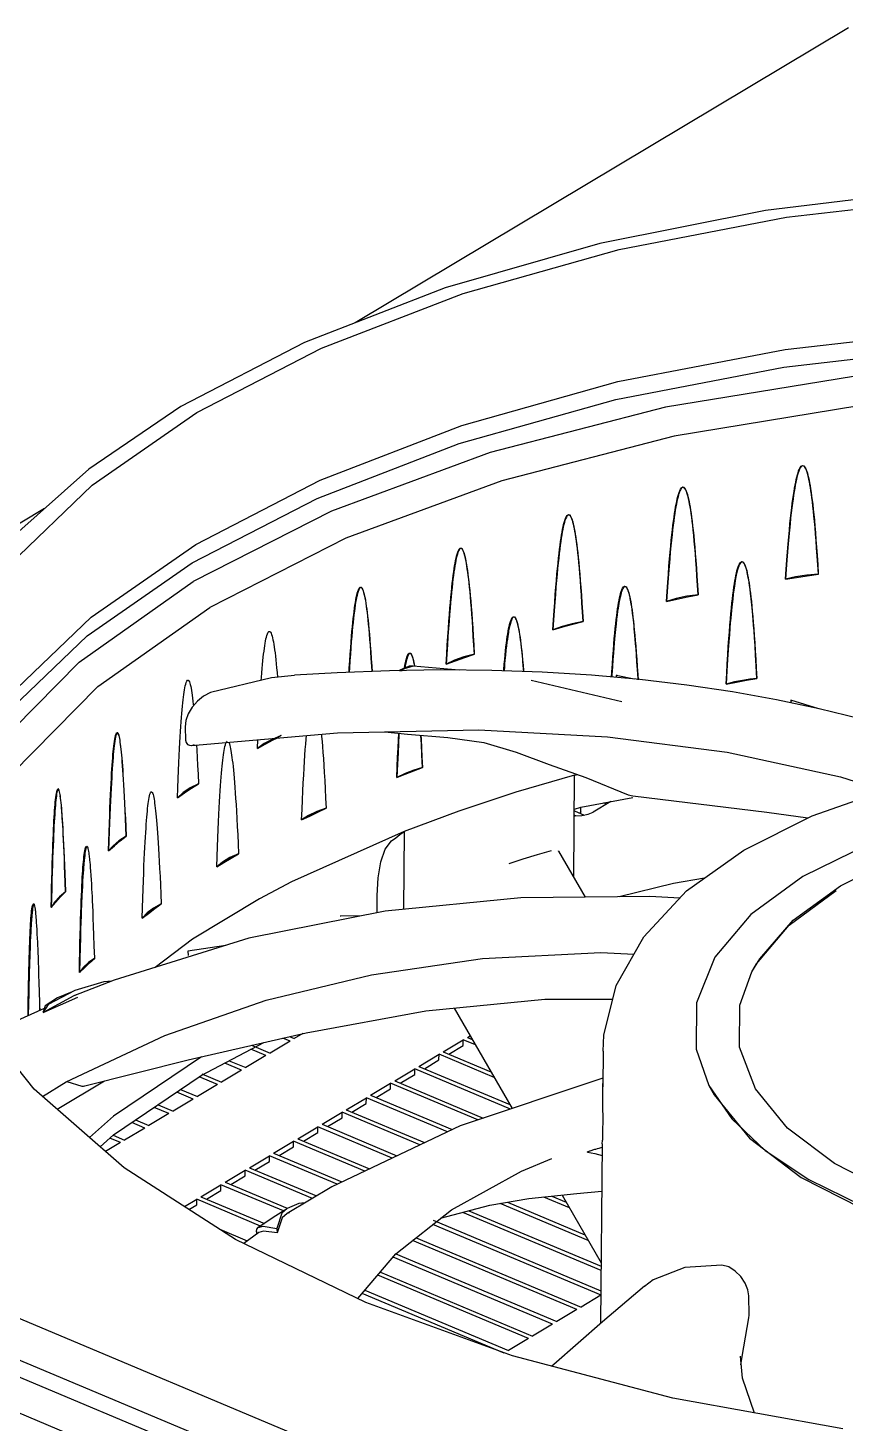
# Model space of a CAD drawing. Header units: millimetres. Extents: x 0 to 841, y 0 to 594.
# Drawn here: x 714.43 to 733.23, y 503.17 to 535.28 of the extents above; entities that cross this region are included whole.
import ezdxf

# ---------------------------------------------------------------- set-up
doc = ezdxf.new("R2010")
doc.units = ezdxf.units.MM
doc.header["$LTSCALE"] = 46.255
doc.layers.get('0').update_dxf_attribs({"linetype": 'CONTINUOUS'})
doc.layers.add('ASSEM_MEM', color=7, linetype='CONTINUOUS')

msp = doc.modelspace()

# ---------------------------------------------------------------- linework, layer by layer
at = {"color": 7, "linetype": 'CONTINUOUS'}
for p, q in [((727.153, 517.191), (727.154, 517.343)), ((727.843, 517.47), (727.44, 517.229)), ((727.746, 517.412), (727.68, 517.44)), ((727.037, 517.142), (727.002, 517.157)), ((727.003, 517.254), (727.23, 517.159)), ((727.153, 517.25), (727.126, 517.202)), ((718.418, 511.164), (719.858, 511.927)), ((719.572, 511.862), (720.001, 511.681)), ((720.463, 511.958), (720.001, 511.681)), ((720.463, 511.958), (720.297, 512.027)), ((720.447, 512.062), (720.558, 512.015)), ((720.754, 512.132), (720.558, 512.015)), ((723.985, 511.71), (724.447, 511.986)), ((724.112, 511.656), (724.446, 511.856)), ((724.446, 511.856), (724.447, 511.986)), ((724.727, 511.869), (724.447, 511.986)), ((724.543, 512.043), (724.605, 512.08)), ((724.543, 512.043), (724.652, 511.997)), ((718.422, 511.597), (716.403, 510.23)), ((719.905, 511.624), (719.443, 511.348)), ((719.905, 511.624), (719.56, 511.769)), ((723.428, 511.376), (723.89, 511.653)), ((723.555, 511.323), (723.889, 511.523)), ((723.889, 511.523), (723.89, 511.653)), ((725.159, 511.119), (723.89, 511.653)), ((723.985, 511.71), (725.085, 511.248)), ((718.435, 511.204), (718.886, 511.015)), ((719.348, 511.291), (718.886, 511.015)), ((719.348, 511.291), (718.963, 511.453)), ((719.065, 511.507), (719.443, 511.348)), ((722.871, 511.043), (723.332, 511.319)), ((723.331, 511.189), (723.332, 511.319)), ((725.533, 510.394), (723.332, 511.319)), ((723.428, 511.376), (725.518, 510.498)), ((716.399, 509.797), (718.418, 511.164)), ((718.79, 510.957), (718.329, 510.681)), ((718.79, 510.957), (718.372, 511.133)), ((722.313, 510.71), (722.775, 510.986)), ((722.774, 510.856), (722.775, 510.986)), ((724.779, 510.144), (722.775, 510.986)), ((722.871, 511.043), (724.908, 510.187)), ((722.997, 510.99), (723.331, 511.189)), ((718.233, 510.624), (717.771, 510.348)), ((718.233, 510.624), (717.855, 510.783)), ((717.943, 510.843), (718.329, 510.681)), ((721.756, 510.376), (722.218, 510.652)), ((722.216, 510.523), (722.218, 510.652)), ((724.081, 509.869), (722.218, 510.652)), ((722.313, 510.71), (724.19, 509.921)), ((722.44, 510.656), (722.774, 510.856)), ((717.676, 510.291), (717.214, 510.014)), ((717.676, 510.291), (717.338, 510.433)), ((717.426, 510.493), (717.771, 510.348)), ((721.198, 510.043), (721.66, 510.319)), ((721.659, 510.189), (721.66, 510.319)), ((723.447, 509.568), (721.66, 510.319)), ((721.756, 510.376), (723.556, 509.62)), ((721.883, 510.323), (722.216, 510.523)), ((716.403, 510.23), (715.847, 509.739)), ((717.118, 509.957), (716.656, 509.681)), ((717.118, 509.957), (716.82, 510.082)), ((716.909, 510.142), (717.214, 510.014)), ((720.641, 509.709), (721.103, 509.986)), ((721.102, 509.856), (721.103, 509.986)), ((722.813, 509.267), (721.103, 509.986)), ((721.198, 510.043), (722.922, 509.318)), ((721.325, 509.989), (721.659, 510.189)), ((716.091, 509.525), (716.399, 509.797)), ((716.561, 509.624), (716.215, 509.417)), ((716.561, 509.624), (716.318, 509.726)), ((716.393, 509.792), (716.656, 509.681)), ((720.084, 509.376), (720.545, 509.652)), ((720.544, 509.522), (720.545, 509.652)), ((722.179, 508.966), (720.545, 509.652)), ((720.641, 509.709), (722.288, 509.017)), ((720.768, 509.656), (721.102, 509.856)), ((719.526, 509.042), (719.988, 509.319)), ((719.987, 509.189), (719.988, 509.319)), ((721.545, 508.664), (719.988, 509.319)), ((720.084, 509.376), (721.654, 508.716)), ((720.21, 509.323), (720.544, 509.522)), ((718.969, 508.709), (719.431, 508.985)), ((719.429, 508.855), (719.431, 508.985)), ((720.975, 508.336), (719.431, 508.985)), ((719.526, 509.042), (721.07, 508.394)), ((719.653, 508.989), (719.987, 509.189)), ((718.411, 508.376), (718.873, 508.652)), ((718.872, 508.522), (718.873, 508.652)), ((720.308, 508.049), (718.873, 508.652)), ((718.969, 508.709), (720.397, 508.109)), ((719.096, 508.656), (719.429, 508.855)), ((718.032, 508.149), (718.316, 508.319)), ((718.315, 508.189), (718.316, 508.319)), ((719.785, 507.701), (718.316, 508.319)), ((718.411, 508.376), (719.874, 507.761)), ((718.538, 508.322), (718.872, 508.522)), ((726.89, 508.121), (726.299, 508.369)), ((726.483, 508.389), (726.816, 508.25)), ((718.136, 508.082), (718.315, 508.189)), ((727.618, 506.679), (724.438, 508.016)), ((724.579, 508.054), (727.619, 506.776)), ((727.322, 507.371), (725.297, 508.223)), ((725.463, 508.25), (727.248, 507.5)), ((727.619, 506.112), (723.749, 507.738)), ((723.754, 507.833), (727.614, 506.211)), ((718.843, 507.626), (719.478, 507.36)), ((727.061, 505.778), (723.282, 507.367)), ((723.362, 507.43), (727.157, 505.835)), ((722.895, 507.059), (726.599, 505.502)), ((726.504, 505.445), (722.834, 506.987)), ((725.946, 505.111), (722.479, 506.569)), ((722.54, 506.64), (726.042, 505.169)), ((725.389, 504.778), (722.124, 506.15)), ((722.185, 506.222), (725.485, 504.835)), ((727.613, 506.108), (727.157, 505.835)), ((727.061, 505.778), (726.599, 505.502)), ((726.504, 505.445), (726.042, 505.169)), ((725.946, 505.111), (725.485, 504.835))]:
    msp.add_line(p, q, dxfattribs=at)
for points in [[(727.002, 517.144), (727.024, 517.142), (727.179, 517.148), (727.323, 517.178), (727.44, 517.229)], [(729.997, 515.706), (729.287, 515.584), (728.031, 515.279)]]:
    msp.add_lwpolyline(points, dxfattribs=at)
at = {"layer": 'ASSEM_MEM', "color": 7, "linetype": 'CONTINUOUS'}
for p, q in [((733.308, 535.276), (721.963, 528.49)), ((732.168, 525.078), (732.153, 525.034)), ((729.416, 524.579), (729.402, 524.535)), ((714.81, 524.212), (699.443, 515.02)), ((726.862, 524.071), (726.888, 524.067)), ((726.893, 524.063), (726.866, 524.067)), ((726.954, 523.947), (726.966, 523.905)), ((715.885, 521.715), (718.292, 523.386)), ((724.379, 523.3), (724.404, 523.297)), ((724.408, 523.293), (724.385, 523.296)), ((724.465, 523.181), (724.477, 523.14)), ((730.944, 522.869), (730.956, 522.829)), ((722.075, 522.402), (722.098, 522.4)), ((722.104, 522.396), (722.082, 522.398)), ((725.599, 521.723), (725.623, 521.719)), ((725.63, 521.713), (725.607, 521.716)), ((723.237, 520.879), (723.215, 520.882)), ((723.091, 520.526), (722.978, 520.489)), ((723.06, 520.526), (722.979, 520.489)), ((723.06, 520.526), (722.988, 520.495)), ((722.988, 520.495), (723.091, 520.526)), ((723.133, 520.556), (723.06, 520.526)), ((723.193, 520.558), (723.091, 520.526)), ((723.106, 520.608), (723.116, 520.661)), ((723.121, 520.626), (723.114, 520.592)), ((723.116, 520.661), (723.127, 520.71)), ((723.205, 520.587), (723.133, 520.556)), ((723.296, 520.589), (723.193, 520.558)), ((723.296, 520.589), (723.205, 520.587)), ((724.352, 520.496), (723.296, 520.589)), ((723.314, 520.676), (723.307, 520.709)), ((722.978, 520.489), (723.02, 520.486)), ((722.979, 520.489), (723.041, 520.483)), ((723.041, 520.483), (722.989, 520.487)), ((722.989, 520.487), (722.997, 520.486)), ((728.094, 519.768), (726.009, 520.257)), ((727.965, 520.375), (727.966, 520.326)), ((727.992, 520.368), (727.965, 520.375)), ((728.383, 520.289), (727.965, 520.375)), ((731.204, 520.301), (731.044, 520.286)), ((731.981, 519.802), (731.983, 519.743)), ((732.628, 519.608), (731.981, 519.802)), ((732.016, 519.791), (731.981, 519.802)), ((717.952, 519.199), (717.96, 519.306)), ((716.475, 519.052), (716.49, 519.054)), ((716.498, 519.051), (716.483, 519.05)), ((717.945, 519.084), (717.952, 519.199)), ((718.047, 519.192), (718.057, 518.886)), ((720.259, 518.987), (720.156, 518.933)), ((718.308, 518.773), (718.316, 518.652)), ((719.71, 518.692), (719.719, 518.895)), ((719.81, 518.747), (719.71, 518.692)), ((727.01, 518.076), (725.655, 517.683)), ((726.989, 515.726), (727.01, 518.076)), ((727.011, 518.076), (727.076, 518.09)), ((715.135, 517.76), (715.123, 517.756)), ((717.96, 517.62), (717.872, 517.56)), ((718.356, 517.882), (718.265, 517.824)), ((728.241, 517.624), (728.345, 517.6)), ((727.003, 517.299), (727.153, 517.343)), ((727.153, 517.343), (728.352, 517.564)), ((716.691, 516.677), (716.675, 517.081)), ((716.286, 516.337), (716.299, 516.777)), ((723.089, 516.785), (723.073, 514.988)), ((715.798, 516.439), (715.785, 516.437)), ((716.391, 516.455), (716.288, 516.337)), ((716.288, 516.337), (716.42, 516.451)), ((726.641, 516.329), (726.638, 516.335)), ((726.641, 516.329), (727.253, 515.269)), ((732.257, 515.749), (731.062, 514.87)), ((714.978, 515.471), (714.966, 515.035)), ((715.287, 515.614), (715.296, 515.396)), ((732.041, 514.742), (733.124, 515.534)), ((715.044, 515.158), (714.966, 515.035)), ((714.966, 515.035), (715.073, 515.155)), ((719.76, 515.232), (718.216, 514.302)), ((722.463, 514.909), (722.466, 515.305)), ((722.653, 514.946), (719.512, 514.324)), ((722.106, 514.838), (721.615, 514.831)), ((721.631, 514.83), (721.615, 514.831)), ((719.512, 514.324), (716.416, 513.361)), ((718.216, 514.302), (717.358, 513.654)), ((718.982, 514.159), (718.111, 514.031)), ((718.111, 514.031), (718.118, 513.926)), ((722.333, 513.482), (724.892, 513.855)), ((715.705, 513.65), (715.616, 513.535)), ((715.616, 513.535), (715.73, 513.646)), ((719.909, 512.898), (722.333, 513.482)), ((715.51, 513.121), (714.895, 512.798)), ((716.416, 513.361), (715.489, 513.002)), ((714.78, 512.618), (715.577, 512.971)), ((715.489, 513.002), (714.784, 512.618)), ((715.115, 512.957), (714.825, 512.767)), ((715.452, 513.094), (715.115, 512.956)), ((715.543, 513.019), (715.489, 513.002)), ((714.808, 512.709), (713.509, 512.125)), ((714.701, 512.776), (714.705, 512.663)), ((714.82, 512.684), (714.78, 512.618)), ((714.797, 512.673), (714.782, 512.619)), ((714.782, 512.619), (714.787, 512.621)), ((714.784, 512.626), (714.82, 512.684)), ((714.797, 512.673), (714.784, 512.626)), ((714.784, 512.618), (714.791, 512.623)), ((714.895, 512.798), (714.825, 512.767)), ((724.236, 512.718), (725.57, 510.407)), ((727.665, 511.729), (727.657, 510.904)), ((700.108, 511.512), (741.083, 494.291)), ((714.77, 510.681), (715.314, 511.021)), ((715.102, 510.39), (716.192, 511.043)), ((715.324, 511.025), (715.67, 510.921)), ((715.67, 510.921), (715.71, 510.923)), ((715.71, 510.923), (715.733, 510.93)), ((727.657, 510.904), (727.659, 510.984)), ((727.659, 509.79), (727.663, 510.238)), ((727.645, 509.595), (727.607, 505.462)), ((727.645, 509.595), (727.654, 509.67)), ((727.309, 509.401), (727.474, 509.373)), ((727.359, 509.432), (727.367, 509.435)), ((727.367, 509.435), (727.472, 509.467)), ((727.472, 509.467), (727.497, 509.474)), ((727.474, 509.373), (727.643, 509.327)), ((727.494, 509.473), (727.534, 509.485)), ((727.534, 509.485), (727.576, 509.497)), ((727.576, 509.497), (727.644, 509.518)), ((725.785, 508.966), (726.482, 509.257)), ((721.422, 508.606), (720.393, 507.986)), ((726.72, 508.415), (727.62, 506.856)), ((720.439, 508.005), (720.393, 507.986)), ((723.927, 507.88), (725.062, 508.183)), ((719.698, 507.627), (719.73, 507.664)), ((707.291, 507.537), (733.883, 496.361)), ((719.742, 507.55), (719.397, 507.301)), ((719.689, 507.575), (719.698, 507.627)), ((719.689, 507.575), (719.693, 507.515)), ((719.704, 507.536), (719.689, 507.575)), ((719.854, 507.584), (719.742, 507.551)), ((720.163, 507.543), (719.854, 507.584)), ((720.156, 507.647), (720.163, 507.543)), ((709.238, 506.327), (732.054, 496.738)), ((728.616, 506.315), (727.651, 505.5)), ((731.025, 505.65), (731.017, 506.096)), ((730.866, 504.702), (731.017, 505.592)), ((731.017, 505.592), (731.025, 505.65)), ((710.704, 504.877), (732.719, 495.627)), ((730.874, 504.2), (730.824, 504.709)), ((730.834, 504.51), (730.865, 504.695)), ((731.149, 503.397), (730.874, 504.2)), ((733.183, 503.03), (729.266, 503.737))]:
    msp.add_line(p, q, dxfattribs=at)
for points in [[(770.198, 517.864), (769.596, 519.916), (768.432, 521.912), (766.726, 523.811), (764.513, 525.575), (761.837, 527.169), (758.752, 528.563), (755.317, 529.73), (751.599, 530.648), (747.67, 531.3), (743.607, 531.673), (739.488, 531.76), (735.392, 531.559), (731.4, 531.074), (727.589, 530.315)], [(724.442, 529.164), (728.034, 530.175), (731.883, 530.917), (735.913, 531.377), (740.04, 531.545), (744.181, 531.416), (748.251, 530.994)], [(727.589, 530.315), (724.031, 529.296), (720.797, 528.036), (717.949, 526.559)], [(718.32, 526.426), (721.182, 527.906), (724.442, 529.164)], [(718.292, 523.386), (721.154, 524.866), (724.414, 526.124), (728.005, 527.135), (731.855, 527.878), (735.884, 528.338), (740.011, 528.505), (744.152, 528.377), (748.223, 527.955), (752.14, 527.249), (755.824, 526.272)], [(718.21, 522.964), (721.083, 524.449), (724.354, 525.712), (727.958, 526.726), (731.82, 527.471), (735.864, 527.933), (740.005, 528.1), (744.16, 527.972), (748.245, 527.548), (752.175, 526.84), (755.872, 525.86), (759.259, 524.629), (762.269, 523.171), (764.838, 521.517), (766.917, 519.701), (768.461, 517.758)], [(769.472, 514.835), (768.878, 516.538), (767.395, 518.709), (765.256, 520.743), (762.511, 522.588), (759.228, 524.2), (755.488, 525.539), (751.384, 526.571), (747.017, 527.272), (742.493, 527.624), (737.924, 527.619), (733.423, 527.256), (729.101, 526.544), (725.064, 525.502), (721.412, 524.154), (718.233, 522.535)], [(769.121, 513.93), (768.383, 516.045), (766.926, 518.178), (764.824, 520.177), (762.126, 521.99), (758.901, 523.574), (755.227, 524.889), (751.194, 525.904), (746.902, 526.592), (742.457, 526.938), (737.968, 526.933), (733.546, 526.576), (729.299, 525.877), (725.332, 524.853), (721.743, 523.529), (718.62, 521.938)], [(717.949, 526.559), (715.835, 525.123), (714.085, 523.566), (712.726, 521.911), (711.779, 520.184), (711.256, 518.411)], [(711.661, 517.283), (711.867, 518.945), (712.654, 520.975), (714.012, 522.925), (715.913, 524.754), (718.32, 526.426)], [(731.858, 522.592), (731.875, 522.816), (731.89, 523.025), (731.906, 523.218), (731.92, 523.397), (731.935, 523.563), (731.95, 523.717), (731.964, 523.86), (731.978, 523.992), (731.991, 524.114), (732.005, 524.228), (732.018, 524.333), (732.031, 524.43), (732.044, 524.521), (732.057, 524.604), (732.07, 524.682), (732.083, 524.753), (732.096, 524.819), (732.109, 524.88), (732.122, 524.937), (732.135, 524.989), (732.149, 525.037)], [(732.153, 525.034), (732.139, 524.987), (732.125, 524.935), (732.112, 524.879), (732.099, 524.819), (732.086, 524.753), (732.073, 524.682), (732.06, 524.605), (732.047, 524.522), (732.034, 524.432), (732.021, 524.335), (732.008, 524.23), (731.994, 524.116), (731.98, 523.994), (731.966, 523.862), (731.952, 523.719), (731.937, 523.565), (731.922, 523.399), (731.907, 523.219), (731.892, 523.025), (731.876, 522.816), (731.859, 522.591)], [(732.149, 525.037), (732.164, 525.081), (732.181, 525.12), (732.199, 525.156), (732.222, 525.186), (732.251, 525.202)], [(732.254, 525.198), (732.225, 525.181), (732.202, 525.152), (732.184, 525.117), (732.168, 525.078)], [(732.251, 525.202), (732.28, 525.195), (732.302, 525.172)], [(732.321, 525.142), (732.303, 525.17), (732.282, 525.191), (732.254, 525.198)], [(732.302, 525.172), (732.32, 525.142), (732.336, 525.108)], [(732.364, 525.032), (732.35, 525.073), (732.336, 525.109), (732.321, 525.142)], [(732.336, 525.108), (732.351, 525.069), (732.364, 525.025)], [(732.617, 522.705), (732.604, 522.919), (732.591, 523.118), (732.578, 523.302), (732.566, 523.473), (732.553, 523.631), (732.541, 523.778), (732.529, 523.914), (732.517, 524.04), (732.505, 524.157), (732.493, 524.266), (732.482, 524.366), (732.47, 524.459), (732.458, 524.545), (732.447, 524.624), (732.435, 524.698), (732.424, 524.766), (732.412, 524.828), (732.4, 524.886), (732.388, 524.939), (732.376, 524.988), (732.364, 525.032)], [(732.364, 525.025), (732.378, 524.978), (732.39, 524.925), (732.403, 524.868), (732.415, 524.806), (732.427, 524.739), (732.439, 524.665), (732.451, 524.586), (732.463, 524.5), (732.475, 524.406), (732.488, 524.305), (732.5, 524.195), (732.512, 524.077), (732.525, 523.948), (732.538, 523.81), (732.55, 523.659), (732.563, 523.497), (732.576, 523.322), (732.59, 523.132), (732.603, 522.927), (732.616, 522.706)], [(729.398, 524.538), (729.412, 524.582), (729.428, 524.623), (729.445, 524.659), (729.467, 524.69), (729.495, 524.708)], [(729.499, 524.703), (729.471, 524.686), (729.45, 524.655), (729.432, 524.619), (729.416, 524.579)], [(729.495, 524.708), (729.523, 524.702), (729.545, 524.68)], [(729.548, 524.676), (729.527, 524.698), (729.499, 524.703)], [(729.121, 522.078), (729.137, 522.304), (729.151, 522.513), (729.166, 522.707), (729.18, 522.887), (729.194, 523.054), (729.208, 523.209), (729.221, 523.352), (729.234, 523.485), (729.247, 523.608), (729.26, 523.722), (729.272, 523.828), (729.285, 523.926), (729.297, 524.017), (729.31, 524.101), (729.322, 524.179), (729.334, 524.251), (729.346, 524.318), (729.359, 524.379), (729.371, 524.436), (729.384, 524.489), (729.398, 524.538)], [(729.402, 524.535), (729.389, 524.487), (729.376, 524.435), (729.363, 524.378), (729.35, 524.317), (729.338, 524.25), (729.326, 524.179), (729.314, 524.101), (729.301, 524.017), (729.289, 523.927), (729.276, 523.829), (729.263, 523.723), (729.25, 523.609), (729.237, 523.486), (729.224, 523.354), (729.21, 523.21), (729.197, 523.056), (729.182, 522.889), (729.168, 522.708), (729.153, 522.514), (729.138, 522.304), (729.123, 522.077)], [(729.545, 524.68), (729.562, 524.651), (729.578, 524.617)], [(729.608, 524.533), (729.595, 524.576), (729.581, 524.614), (729.565, 524.648), (729.548, 524.676)], [(729.578, 524.617), (729.592, 524.578), (729.605, 524.535)], [(729.605, 524.535), (729.618, 524.488), (729.63, 524.436), (729.642, 524.38), (729.654, 524.318), (729.666, 524.251), (729.677, 524.178), (729.689, 524.099), (729.701, 524.013), (729.713, 523.92), (729.725, 523.82), (729.737, 523.711), (729.749, 523.593), (729.761, 523.465), (729.773, 523.327), (729.786, 523.178), (729.798, 523.017), (729.811, 522.843), (729.824, 522.655), (729.837, 522.451), (729.851, 522.231)], [(729.851, 522.231), (729.838, 522.452), (729.825, 522.656), (729.812, 522.844), (729.799, 523.019), (729.787, 523.18), (729.774, 523.329), (729.762, 523.467), (729.75, 523.595), (729.738, 523.713), (729.726, 523.821), (729.715, 523.922), (729.703, 524.014), (729.691, 524.1), (729.68, 524.178), (729.668, 524.251), (729.656, 524.317), (729.644, 524.379), (729.633, 524.435), (729.62, 524.486), (729.608, 524.533)], [(726.77, 523.896), (726.783, 523.942), (726.798, 523.983), (726.815, 524.02), (726.835, 524.052), (726.862, 524.071)], [(726.866, 524.067), (726.84, 524.048), (726.819, 524.017), (726.803, 523.98), (726.788, 523.939), (726.774, 523.894)], [(726.888, 524.067), (726.909, 524.046), (726.925, 524.018), (726.94, 523.985), (726.954, 523.947)], [(726.97, 523.903), (726.957, 523.945), (726.944, 523.982), (726.929, 524.015), (726.913, 524.043), (726.893, 524.063)], [(726.511, 521.424), (726.525, 521.65), (726.539, 521.86), (726.552, 522.055), (726.565, 522.236), (726.578, 522.403), (726.591, 522.558), (726.603, 522.702), (726.616, 522.836), (726.628, 522.96), (726.64, 523.074), (726.652, 523.181), (726.663, 523.279), (726.675, 523.371), (726.686, 523.455), (726.698, 523.534), (726.709, 523.607), (726.721, 523.674), (726.733, 523.736), (726.744, 523.794), (726.757, 523.847), (726.77, 523.896)], [(726.774, 523.894), (726.762, 523.845), (726.749, 523.792), (726.737, 523.735), (726.726, 523.673), (726.714, 523.606), (726.703, 523.533), (726.691, 523.455), (726.679, 523.371), (726.668, 523.28), (726.656, 523.181), (726.644, 523.075), (726.632, 522.961), (726.619, 522.837), (726.607, 522.704), (726.594, 522.56), (726.581, 522.404), (726.568, 522.237), (726.554, 522.056), (726.541, 521.861), (726.527, 521.65), (726.512, 521.423)], [(726.966, 523.905), (726.978, 523.858), (726.99, 523.807), (727.002, 523.751), (727.013, 523.69), (727.024, 523.624), (727.035, 523.551), (727.047, 523.473), (727.058, 523.388), (727.069, 523.296), (727.081, 523.196), (727.092, 523.087), (727.104, 522.97), (727.116, 522.843), (727.128, 522.706), (727.14, 522.558), (727.152, 522.397), (727.165, 522.224), (727.177, 522.036), (727.19, 521.834), (727.203, 521.615)], [(727.203, 521.614), (727.19, 521.834), (727.178, 522.037), (727.166, 522.225), (727.153, 522.399), (727.141, 522.56), (727.129, 522.708), (727.118, 522.845), (727.106, 522.972), (727.095, 523.089), (727.083, 523.197), (727.072, 523.297), (727.061, 523.389), (727.05, 523.474), (727.038, 523.552), (727.027, 523.624), (727.016, 523.69), (727.005, 523.75), (726.993, 523.806), (726.982, 523.857), (726.97, 523.903)], [(724.055, 520.636), (724.068, 520.863), (724.08, 521.073), (724.092, 521.268), (724.104, 521.45), (724.116, 521.618), (724.128, 521.773), (724.14, 521.918), (724.151, 522.052), (724.162, 522.176), (724.173, 522.292), (724.184, 522.399), (724.195, 522.498), (724.205, 522.59), (724.216, 522.675), (724.227, 522.754), (724.237, 522.827), (724.248, 522.895), (724.259, 522.958), (724.27, 523.016), (724.281, 523.07), (724.293, 523.12)], [(724.299, 523.118), (724.287, 523.069), (724.276, 523.015), (724.265, 522.957), (724.254, 522.895), (724.243, 522.827), (724.232, 522.754), (724.221, 522.676), (724.211, 522.591), (724.2, 522.499), (724.189, 522.4), (724.178, 522.293), (724.166, 522.178), (724.155, 522.054), (724.143, 521.92), (724.132, 521.776), (724.12, 521.62), (724.108, 521.451), (724.095, 521.27), (724.083, 521.074), (724.07, 520.863), (724.056, 520.635)], [(724.293, 523.12), (724.306, 523.166), (724.32, 523.208), (724.335, 523.246), (724.354, 523.279), (724.379, 523.3)], [(724.385, 523.296), (724.36, 523.276), (724.341, 523.243), (724.325, 523.205), (724.312, 523.164), (724.299, 523.118)], [(724.404, 523.297), (724.423, 523.277), (724.439, 523.25), (724.453, 523.218), (724.465, 523.181)], [(724.479, 523.147), (724.468, 523.186), (724.455, 523.22), (724.442, 523.251), (724.427, 523.276), (724.408, 523.293)], [(724.477, 523.14), (724.488, 523.094), (724.5, 523.044), (724.51, 522.989), (724.521, 522.928), (724.532, 522.863), (724.542, 522.791), (724.553, 522.714), (724.564, 522.629), (724.575, 522.538), (724.585, 522.439), (724.596, 522.331), (724.608, 522.214), (724.619, 522.088), (724.63, 521.951), (724.642, 521.804), (724.653, 521.644), (724.665, 521.47), (724.677, 521.283), (724.69, 521.081), (724.702, 520.862)], [(724.703, 520.862), (724.691, 521.073), (724.679, 521.27), (724.668, 521.452), (724.657, 521.62), (724.646, 521.777), (724.635, 521.922), (724.624, 522.056), (724.613, 522.18), (724.603, 522.295), (724.592, 522.401), (724.582, 522.5), (724.572, 522.591), (724.562, 522.675), (724.552, 522.752), (724.541, 522.824), (724.531, 522.89), (724.521, 522.951), (724.511, 523.007), (724.501, 523.058), (724.49, 523.105), (724.479, 523.147)], [(711.871, 515.807), (712.525, 517.495), (713.888, 519.451), (715.796, 521.287), (718.21, 522.964)], [(730.496, 520.177), (730.509, 520.417), (730.521, 520.639), (730.533, 520.846), (730.546, 521.036), (730.558, 521.213), (730.57, 521.377), (730.582, 521.529), (730.594, 521.67), (730.606, 521.8), (730.618, 521.921), (730.629, 522.033), (730.641, 522.136), (730.652, 522.232), (730.664, 522.321), (730.675, 522.403), (730.686, 522.479), (730.698, 522.549), (730.709, 522.614), (730.721, 522.674), (730.733, 522.73), (730.745, 522.781), (730.758, 522.828)], [(730.773, 522.849), (730.759, 522.803), (730.745, 522.747), (730.737, 522.713), (730.73, 522.681), (730.722, 522.644), (730.714, 522.601), (730.705, 522.551), (730.696, 522.493), (730.685, 522.425), (730.673, 522.344), (730.66, 522.246), (730.646, 522.129), (730.632, 522.006), (730.625, 521.942), (730.618, 521.869), (730.61, 521.787), (730.601, 521.693), (730.592, 521.585), (730.581, 521.462), (730.57, 521.319), (730.558, 521.155), (730.544, 520.964), (730.53, 520.742), (730.514, 520.482), (730.497, 520.176)], [(730.758, 522.828), (730.772, 522.871), (730.787, 522.91), (730.804, 522.945), (730.825, 522.975), (730.853, 522.992)], [(730.858, 522.985), (730.832, 522.969), (730.811, 522.941), (730.799, 522.917), (730.786, 522.886), (730.773, 522.849)], [(730.853, 522.992), (730.879, 522.986), (730.9, 522.965)], [(730.905, 522.958), (730.884, 522.979), (730.858, 522.985)], [(730.9, 522.965), (730.916, 522.937), (730.931, 522.905), (730.944, 522.869)], [(730.954, 522.843), (730.941, 522.882), (730.929, 522.914), (730.917, 522.939), (730.905, 522.958)], [(731.203, 520.302), (731.187, 520.594), (731.173, 520.843), (731.16, 521.055), (731.148, 521.238), (731.137, 521.396), (731.127, 521.532), (731.117, 521.652), (731.109, 521.756), (731.1, 521.847), (731.093, 521.927), (731.086, 521.997), (731.08, 522.06), (731.071, 522.14), (731.058, 522.26), (731.045, 522.359), (731.034, 522.442), (731.024, 522.511), (731.014, 522.57), (731.005, 522.62), (730.997, 522.663), (730.99, 522.701), (730.983, 522.733), (730.976, 522.761), (730.968, 522.795), (730.954, 522.843)], [(730.956, 522.829), (730.968, 522.785), (730.979, 522.737), (730.99, 522.684), (731.001, 522.627), (731.012, 522.565), (731.023, 522.498), (731.033, 522.426), (731.044, 522.347), (731.055, 522.263), (731.066, 522.171), (731.076, 522.072), (731.087, 521.965), (731.098, 521.849), (731.109, 521.725), (731.121, 521.59), (731.132, 521.445), (731.143, 521.289), (731.155, 521.12), (731.167, 520.939), (731.178, 520.743), (731.19, 520.531), (731.202, 520.304)], [(711.951, 515.387), (712.258, 516.468), (713.599, 518.643), (715.607, 520.682), (718.233, 522.535)], [(731.859, 522.591), (732.111, 522.63), (732.363, 522.668), (732.617, 522.705)], [(732.617, 522.705), (732.35, 522.682), (732.095, 522.643), (731.859, 522.591)], [(721.82, 520.445), (721.825, 520.538), (721.836, 520.707), (721.846, 520.863), (721.857, 521.008), (721.867, 521.143), (721.877, 521.267), (721.887, 521.383), (721.897, 521.491), (721.907, 521.59), (721.916, 521.683), (721.926, 521.769), (721.936, 521.848), (721.945, 521.922), (721.955, 521.99), (721.965, 522.054), (721.975, 522.113), (721.986, 522.167), (721.996, 522.218)], [(722.014, 522.262), (722.003, 522.216), (721.992, 522.166), (721.982, 522.112), (721.971, 522.054), (721.961, 521.99), (721.952, 521.922), (721.942, 521.849), (721.932, 521.77), (721.922, 521.684), (721.912, 521.592), (721.902, 521.493), (721.892, 521.386), (721.882, 521.27), (721.872, 521.145), (721.861, 521.011), (721.85, 520.866), (721.84, 520.709), (721.828, 520.54), (721.823, 520.445)], [(721.996, 522.218), (722.008, 522.264), (722.021, 522.307), (722.035, 522.346), (722.052, 522.38), (722.075, 522.402)], [(722.082, 522.398), (722.059, 522.377), (722.041, 522.343), (722.027, 522.304), (722.014, 522.262)], [(722.098, 522.4), (722.116, 522.381), (722.13, 522.355), (722.143, 522.323), (722.155, 522.287), (722.166, 522.246)], [(722.171, 522.244), (722.16, 522.284), (722.149, 522.32), (722.136, 522.352), (722.122, 522.378), (722.104, 522.396)], [(722.166, 522.246), (722.176, 522.201), (722.187, 522.151), (722.197, 522.096), (722.207, 522.036), (722.217, 521.971), (722.227, 521.9), (722.236, 521.823), (722.246, 521.739), (722.257, 521.648), (722.267, 521.549), (722.277, 521.442), (722.287, 521.326), (722.298, 521.201), (722.308, 521.065), (722.319, 520.918), (722.33, 520.759), (722.342, 520.586), (722.349, 520.466)], [(722.35, 520.466), (722.343, 520.587), (722.332, 520.76), (722.322, 520.919), (722.311, 521.066), (722.301, 521.202), (722.291, 521.327), (722.28, 521.443), (722.27, 521.55), (722.26, 521.649), (722.251, 521.739), (722.241, 521.823), (722.231, 521.9), (722.221, 521.971), (722.212, 522.035), (722.202, 522.095), (722.192, 522.149), (722.182, 522.199), (722.171, 522.244)], [(727.86, 520.336), (727.867, 520.457), (727.878, 520.635), (727.89, 520.799), (727.901, 520.952), (727.912, 521.093), (727.923, 521.224), (727.934, 521.345), (727.945, 521.457), (727.956, 521.561), (727.967, 521.658), (727.978, 521.747), (727.989, 521.829), (727.999, 521.906), (728.01, 521.977), (728.021, 522.042), (728.032, 522.103), (728.044, 522.159), (728.055, 522.21), (728.068, 522.258)], [(728.083, 522.279), (728.07, 522.232), (728.056, 522.175), (728.049, 522.142), (728.042, 522.109), (728.035, 522.072), (728.027, 522.029), (728.019, 521.978), (728.009, 521.92), (727.999, 521.85), (727.988, 521.768), (727.976, 521.67), (727.962, 521.551), (727.949, 521.43), (727.943, 521.365), (727.936, 521.292), (727.928, 521.21), (727.92, 521.115), (727.911, 521.007), (727.901, 520.883), (727.891, 520.74), (727.879, 520.575), (727.866, 520.384), (727.863, 520.336)], [(728.068, 522.258), (728.081, 522.302), (728.095, 522.342), (728.111, 522.378), (728.131, 522.409), (728.157, 522.427)], [(728.165, 522.42), (728.14, 522.403), (728.12, 522.373), (728.108, 522.349), (728.096, 522.317), (728.083, 522.279)], [(728.157, 522.427), (728.183, 522.422), (728.202, 522.402)], [(728.209, 522.396), (728.189, 522.415), (728.165, 522.42)], [(728.202, 522.402), (728.218, 522.376), (728.232, 522.345), (728.244, 522.31), (728.256, 522.271)], [(728.256, 522.284), (728.244, 522.323), (728.232, 522.353), (728.22, 522.377), (728.209, 522.396)], [(728.47, 520.271), (728.468, 520.293), (728.455, 520.506), (728.444, 520.688), (728.433, 520.846), (728.423, 520.983), (728.414, 521.102), (728.405, 521.205), (728.397, 521.296), (728.39, 521.376), (728.383, 521.447), (728.377, 521.509), (728.369, 521.592), (728.355, 521.71), (728.343, 521.808), (728.332, 521.89), (728.323, 521.958), (728.313, 522.016), (728.305, 522.065), (728.297, 522.108), (728.29, 522.144), (728.284, 522.176), (728.277, 522.204), (728.269, 522.237), (728.256, 522.284)], [(728.256, 522.271), (728.267, 522.227), (728.278, 522.18), (728.289, 522.129), (728.299, 522.072), (728.31, 522.012), (728.32, 521.945), (728.331, 521.874), (728.341, 521.796), (728.351, 521.712), (728.362, 521.621), (728.372, 521.523), (728.383, 521.416), (728.394, 521.301), (728.404, 521.177), (728.415, 521.044), (728.427, 520.899), (728.438, 520.743), (728.449, 520.575), (728.461, 520.393), (728.468, 520.271)], [(729.122, 522.077), (729.364, 522.13), (729.607, 522.181), (729.851, 522.231)], [(729.851, 522.231), (729.591, 522.194), (729.346, 522.142), (729.122, 522.077)], [(712.285, 514.344), (712.749, 515.977), (714.066, 518.114), (716.039, 520.117), (718.62, 521.937)], [(711.848, 515.928), (712.626, 517.936), (713.984, 519.886), (715.885, 521.715)], [(725.378, 520.48), (725.38, 520.507), (725.39, 520.629), (725.4, 520.742), (725.41, 520.846), (725.42, 520.943), (725.43, 521.033), (725.44, 521.116), (725.45, 521.193), (725.461, 521.265), (725.471, 521.331), (725.481, 521.392), (725.492, 521.448), (725.503, 521.501), (725.514, 521.549)], [(725.531, 521.571), (725.518, 521.524), (725.505, 521.466), (725.498, 521.432), (725.492, 521.399), (725.485, 521.361), (725.478, 521.317), (725.47, 521.267), (725.462, 521.208), (725.452, 521.138), (725.442, 521.055), (725.43, 520.957), (725.417, 520.838), (725.405, 520.714), (725.399, 520.65), (725.393, 520.577), (725.385, 520.479)], [(725.514, 521.549), (725.526, 521.594), (725.54, 521.634), (725.555, 521.671), (725.574, 521.703), (725.599, 521.723)], [(725.607, 521.716), (725.584, 521.698), (725.565, 521.667), (725.554, 521.642), (725.542, 521.61), (725.531, 521.571)], [(725.623, 521.719), (725.641, 521.701), (725.656, 521.675), (725.669, 521.645), (725.681, 521.61), (725.692, 521.572)], [(725.694, 521.585), (725.682, 521.623), (725.671, 521.653), (725.66, 521.676), (725.649, 521.694), (725.63, 521.713)], [(725.692, 521.572), (725.703, 521.529), (725.713, 521.483), (725.723, 521.432), (725.733, 521.376), (725.743, 521.316), (725.753, 521.25), (725.763, 521.179), (725.773, 521.102), (725.783, 521.019), (725.793, 520.928), (725.803, 520.83), (725.813, 520.725), (725.823, 520.611), (725.834, 520.487), (725.836, 520.463)], [(725.839, 520.463), (725.835, 520.516), (725.828, 520.606), (725.821, 520.686), (725.815, 520.756), (725.809, 520.817), (725.801, 520.898), (725.788, 521.016), (725.777, 521.114), (725.766, 521.195), (725.757, 521.263), (725.748, 521.321), (725.74, 521.37), (725.733, 521.411), (725.726, 521.448), (725.72, 521.479), (725.714, 521.506), (725.706, 521.539), (725.694, 521.585)], [(726.512, 521.423), (726.741, 521.488), (726.971, 521.552), (727.203, 521.614)], [(727.203, 521.614), (726.952, 521.563), (726.72, 521.499), (726.512, 521.423)], [(719.798, 520.264), (719.803, 520.328), (719.812, 520.435), (719.821, 520.534), (719.829, 520.627), (719.838, 520.712), (719.846, 520.792), (719.855, 520.866), (719.863, 520.935), (719.872, 520.999), (719.88, 521.058), (719.889, 521.113), (719.898, 521.164), (719.908, 521.212), (719.918, 521.256), (719.928, 521.296), (719.941, 521.333), (719.956, 521.366), (719.975, 521.387)], [(719.975, 521.387), (719.996, 521.387), (720.013, 521.369), (720.026, 521.344), (720.038, 521.313), (720.049, 521.277), (720.059, 521.237), (720.069, 521.192), (720.078, 521.143), (720.088, 521.088), (720.097, 521.029), (720.106, 520.964), (720.116, 520.894), (720.125, 520.817), (720.134, 520.734), (720.144, 520.643), (720.153, 520.545), (720.163, 520.439), (720.172, 520.335)], [(723.127, 520.71), (723.138, 520.755), (723.15, 520.796), (723.165, 520.834), (723.182, 520.867), (723.205, 520.888)], [(723.215, 520.882), (723.193, 520.862), (723.176, 520.831), (723.165, 520.805), (723.155, 520.772), (723.144, 520.733)], [(723.233, 520.88), (723.246, 520.866), (723.26, 520.839), (723.272, 520.807), (723.284, 520.771), (723.295, 520.731)], [(723.307, 520.709), (723.296, 520.755), (723.285, 520.792), (723.274, 520.821), (723.264, 520.844), (723.254, 520.862), (723.237, 520.879)], [(724.056, 520.635), (724.27, 520.712), (724.485, 520.787), (724.703, 520.861)], [(724.703, 520.861), (724.464, 520.798), (724.247, 520.722), (724.056, 520.635)], [(723.095, 520.54), (723.096, 520.551), (723.106, 520.608)], [(723.114, 520.592), (723.108, 520.559), (723.106, 520.545)], [(723.144, 520.733), (723.133, 520.685), (723.121, 520.626)], [(723.295, 520.731), (723.305, 520.686), (723.315, 520.637), (723.324, 520.586)], [(723.331, 520.586), (723.326, 520.618), (723.32, 520.649), (723.314, 520.676)], [(717.96, 519.306), (717.967, 519.406), (717.975, 519.499), (717.982, 519.585), (717.99, 519.665), (717.997, 519.739), (718.004, 519.808), (718.012, 519.873), (718.019, 519.933), (718.027, 519.988), (718.035, 520.04), (718.043, 520.088), (718.052, 520.132), (718.061, 520.173), (718.072, 520.211), (718.085, 520.244), (718.102, 520.267)], [(718.102, 520.267), (718.121, 520.268), (718.135, 520.251), (718.147, 520.226), (718.158, 520.196), (718.167, 520.161), (718.176, 520.121), (718.185, 520.077), (718.194, 520.028), (718.202, 519.974), (718.21, 519.916), (718.219, 519.851), (718.227, 519.781), (718.235, 519.705), (718.238, 519.675)], [(720.566, 520.374), (720.036, 520.321), (718.631, 519.981)], [(723.935, 520.5), (722.747, 520.482), (721.547, 520.435), (720.567, 520.376)], [(736.135, 518.6), (735.338, 518.87), (734.483, 519.132), (733.581, 519.378), (732.639, 519.606), (731.658, 519.811), (730.641, 519.993), (729.591, 520.149), (728.509, 520.277), (727.398, 520.378), (726.263, 520.448), (725.108, 520.489), (723.935, 520.5)], [(730.496, 520.176), (730.731, 520.22), (730.967, 520.261), (731.204, 520.301)], [(731.044, 520.286), (730.873, 520.26), (730.689, 520.225), (730.496, 520.176)], [(718.631, 519.981), (718.469, 519.897), (718.329, 519.781), (718.211, 519.643), (718.12, 519.49), (718.064, 519.333), (718.047, 519.192)], [(716.438, 518.905), (716.43, 518.857), (716.423, 518.806), (716.416, 518.75), (716.409, 518.691), (716.403, 518.626), (716.396, 518.557), (716.39, 518.482), (716.383, 518.402), (716.377, 518.315), (716.371, 518.222), (716.364, 518.121), (716.358, 518.013), (716.351, 517.896), (716.344, 517.77), (716.338, 517.634), (716.331, 517.488), (716.324, 517.331), (716.317, 517.161), (716.31, 516.977), (716.303, 516.78), (716.296, 516.567), (716.288, 516.338)], [(716.299, 516.777), (716.306, 516.973), (716.313, 517.155), (716.319, 517.324), (716.326, 517.481), (716.332, 517.626), (716.338, 517.762), (716.345, 517.888), (716.351, 518.005), (716.357, 518.113), (716.363, 518.214), (716.37, 518.308), (716.376, 518.395), (716.382, 518.476), (716.388, 518.551), (716.395, 518.621), (716.401, 518.686), (716.408, 518.747), (716.415, 518.803), (716.422, 518.855), (716.429, 518.903)], [(716.429, 518.903), (716.438, 518.948), (716.447, 518.989), (716.459, 519.026), (716.475, 519.052)], [(716.483, 519.05), (716.468, 519.025), (716.456, 518.989), (716.447, 518.949), (716.438, 518.905)], [(716.49, 519.054), (716.501, 519.039), (716.511, 519.017), (716.52, 518.99), (716.527, 518.958), (716.535, 518.922), (716.542, 518.881)], [(716.55, 518.878), (716.543, 518.918), (716.535, 518.955), (716.528, 518.987), (716.519, 519.014), (716.51, 519.036), (716.498, 519.051)], [(717.872, 517.56), (717.881, 517.783), (717.889, 517.99), (717.897, 518.182), (717.905, 518.361), (717.913, 518.528), (717.921, 518.682), (717.929, 518.826), (717.937, 518.959), (717.945, 519.084)], [(718.194, 518.763), (721.557, 519.055), (724.806, 519.118), (727.766, 518.962), (730.519, 518.604), (733.128, 518.039), (734.116, 517.722)], [(720.259, 518.987), (720.049, 518.902), (719.864, 518.803), (719.71, 518.692)], [(719.71, 518.692), (719.891, 518.791), (720.074, 518.89), (720.157, 518.933)], [(720.156, 518.933), (720.042, 518.873), (719.923, 518.809), (719.81, 518.747)], [(720.729, 517.047), (720.738, 517.285), (720.748, 517.507), (720.757, 517.712), (720.767, 517.903), (720.776, 518.079), (720.785, 518.243), (720.795, 518.396), (720.804, 518.537), (720.813, 518.668), (720.822, 518.79), (720.831, 518.903), (720.838, 518.992)], [(721.184, 519.022), (721.189, 518.968), (721.199, 518.856), (721.208, 518.734), (721.218, 518.602), (721.228, 518.459), (721.239, 518.304), (721.249, 518.137), (721.259, 517.955), (721.27, 517.76), (721.281, 517.548), (721.291, 517.319)], [(722.64, 519.076), (723.164, 519.019), (724.092, 518.942), (724.921, 518.831), (725.666, 518.607), (726.422, 518.325), (727.269, 518.021), (728.241, 517.624)], [(722.918, 518.025), (722.928, 518.267), (722.937, 518.49), (722.947, 518.698), (722.956, 518.891), (722.964, 519.041)], [(722.97, 519.04), (722.968, 519.009), (722.957, 518.817), (722.946, 518.593), (722.933, 518.332), (722.919, 518.024)], [(723.47, 518.994), (723.475, 518.904), (723.486, 518.704), (723.497, 518.489), (723.509, 518.255)], [(723.511, 518.253), (723.497, 518.544), (723.484, 518.79), (723.473, 518.993)], [(716.542, 518.881), (716.549, 518.837), (716.556, 518.788), (716.563, 518.734), (716.569, 518.675), (716.576, 518.611), (716.583, 518.542), (716.59, 518.466), (716.597, 518.384), (716.604, 518.295), (716.611, 518.199), (716.618, 518.094), (716.625, 517.981), (716.633, 517.859), (716.64, 517.727), (716.648, 517.584), (716.656, 517.43), (716.664, 517.263), (716.673, 517.082), (716.681, 516.887), (716.69, 516.677)], [(716.675, 517.081), (716.667, 517.261), (716.659, 517.428), (716.652, 517.582), (716.644, 517.725), (716.637, 517.857), (716.63, 517.979), (716.623, 518.092), (716.616, 518.196), (716.609, 518.293), (716.603, 518.381), (716.596, 518.463), (716.589, 518.539), (716.583, 518.608), (716.576, 518.672), (716.57, 518.731), (716.563, 518.784), (716.556, 518.833), (716.55, 518.878)], [(718.057, 518.886), (718.069, 518.827), (718.1, 518.786), (718.145, 518.765), (718.194, 518.763)], [(718.194, 518.763), (718.201, 518.764), (718.265, 518.783)], [(718.316, 518.652), (718.325, 518.482), (718.335, 518.297), (718.346, 518.098), (718.356, 517.882)], [(718.776, 515.967), (718.784, 516.207), (718.792, 516.43), (718.8, 516.637), (718.808, 516.828), (718.816, 517.006), (718.825, 517.17), (718.833, 517.323), (718.841, 517.464), (718.848, 517.596), (718.856, 517.718), (718.864, 517.831), (718.872, 517.936), (718.879, 518.033), (718.887, 518.124), (718.894, 518.207), (718.902, 518.285), (718.909, 518.357), (718.917, 518.424), (718.924, 518.487), (718.932, 518.544), (718.94, 518.598), (718.947, 518.647), (718.956, 518.693), (718.964, 518.736), (718.974, 518.775), (718.985, 518.811)], [(718.985, 518.811), (718.998, 518.843), (719.016, 518.864)], [(719.051, 518.838), (719.058, 518.824), (719.068, 518.796), (719.077, 518.764), (719.085, 518.727), (719.094, 518.687), (719.102, 518.643), (719.11, 518.594), (719.118, 518.541), (719.126, 518.483), (719.134, 518.42), (719.142, 518.351), (719.15, 518.276), (719.158, 518.195), (719.166, 518.107), (719.175, 518.012), (719.184, 517.908), (719.192, 517.796), (719.201, 517.675), (719.21, 517.543), (719.22, 517.401), (719.229, 517.247), (719.238, 517.08), (719.248, 516.9), (719.258, 516.705), (719.267, 516.494), (719.278, 516.267)], [(730.901, 516.355), (732.476, 517.145), (734.266, 517.774), (736.217, 518.232), (738.277, 518.512), (740.395, 518.611), (742.519, 518.529), (744.595, 518.268), (746.572, 517.831), (748.4, 517.225), (750.029, 516.459), (751.409, 515.546), (752.482, 514.514), (753.211, 513.41), (753.594, 512.275), (753.663, 511.493)], [(722.919, 518.024), (723.114, 518.102), (723.312, 518.178), (723.511, 518.253)], [(723.511, 518.253), (723.308, 518.193), (723.108, 518.117), (722.919, 518.024)], [(715.079, 517.615), (715.086, 517.659), (715.094, 517.7), (715.103, 517.736), (715.116, 517.76)], [(715.123, 517.756), (715.11, 517.728), (715.1, 517.69), (715.092, 517.648), (715.086, 517.602)], [(715.178, 517.591), (715.172, 517.631), (715.166, 517.667), (715.16, 517.698), (715.153, 517.725), (715.145, 517.747), (715.135, 517.76)], [(717.061, 514.788), (717.068, 515.027), (717.074, 515.249), (717.081, 515.456), (717.088, 515.647), (717.095, 515.824), (717.101, 515.989), (717.108, 516.142), (717.115, 516.284), (717.121, 516.416), (717.128, 516.538), (717.135, 516.652), (717.141, 516.758), (717.148, 516.855), (717.154, 516.946), (717.161, 517.031), (717.167, 517.109), (717.173, 517.182), (717.18, 517.249), (717.186, 517.312), (717.193, 517.37), (717.199, 517.424), (717.206, 517.475), (717.213, 517.521), (717.221, 517.564), (717.229, 517.604), (717.238, 517.641), (717.25, 517.674), (717.265, 517.696)], [(717.265, 517.696), (717.28, 517.696), (717.292, 517.681), (717.302, 517.659), (717.31, 517.631), (717.318, 517.6), (717.326, 517.564), (717.333, 517.524), (717.34, 517.48), (717.347, 517.432), (717.354, 517.38), (717.361, 517.322), (717.368, 517.259), (717.375, 517.191), (717.383, 517.117), (717.39, 517.036), (717.397, 516.949), (717.405, 516.854), (717.413, 516.751), (717.42, 516.639), (717.428, 516.518), (717.436, 516.387), (717.445, 516.246), (717.453, 516.092), (717.462, 515.926), (717.47, 515.746), (717.479, 515.551), (717.488, 515.341), (717.497, 515.114)], [(717.872, 517.559), (718.031, 517.668), (718.192, 517.775), (718.355, 517.882)], [(718.355, 517.882), (718.165, 517.787), (718.002, 517.678), (717.872, 517.559)], [(718.265, 517.824), (718.164, 517.757), (718.059, 517.687), (717.96, 517.62)], [(725.655, 517.683), (724.346, 517.252), (723.089, 516.785)], [(747.62, 516.375), (745.854, 516.982), (743.879, 517.41), (741.781, 517.637), (739.64, 517.656), (737.539, 517.465), (735.559, 517.073), (733.775, 516.493), (732.257, 515.749)], [(714.965, 515.037), (714.97, 515.271), (714.975, 515.487), (714.981, 515.687), (714.986, 515.872), (714.991, 516.042), (714.996, 516.2), (715.001, 516.347), (715.006, 516.482), (715.011, 516.608), (715.016, 516.724), (715.021, 516.832), (715.026, 516.933), (715.031, 517.026), (715.036, 517.112), (715.041, 517.192), (715.046, 517.267), (715.051, 517.336), (715.056, 517.4), (715.061, 517.46), (715.067, 517.515), (715.073, 517.567), (715.079, 517.615)], [(715.086, 517.602), (715.079, 517.552), (715.073, 517.499), (715.068, 517.442), (715.062, 517.381), (715.057, 517.315), (715.052, 517.245), (715.047, 517.169), (715.041, 517.087), (715.036, 517), (715.031, 516.905), (715.026, 516.804), (715.021, 516.695), (715.016, 516.578), (715.01, 516.452), (715.005, 516.317), (715, 516.171), (714.994, 516.015), (714.989, 515.846), (714.983, 515.666), (714.978, 515.471)], [(715.169, 517.6), (715.175, 517.552), (715.182, 517.499), (715.188, 517.441), (715.194, 517.377), (715.2, 517.308), (715.206, 517.232), (715.212, 517.149), (715.218, 517.059), (715.225, 516.961), (715.231, 516.855), (715.238, 516.74), (715.244, 516.615), (715.251, 516.48), (715.258, 516.333), (715.265, 516.174), (715.272, 516.002), (715.28, 515.815), (715.287, 515.614)], [(715.295, 515.394), (715.289, 515.608), (715.283, 515.805), (715.276, 515.986), (715.269, 516.153), (715.263, 516.307), (715.257, 516.449), (715.251, 516.58), (715.245, 516.701), (715.239, 516.813), (715.233, 516.916), (715.228, 517.012), (715.222, 517.099), (715.216, 517.181), (715.211, 517.255), (715.206, 517.324), (715.2, 517.387), (715.195, 517.445), (715.189, 517.498), (715.184, 517.547), (715.178, 517.591)], [(720.729, 517.047), (720.915, 517.138), (721.102, 517.229), (721.292, 517.319)], [(721.291, 517.319), (721.208, 517.28), (721.112, 517.234), (721.01, 517.185), (720.908, 517.135), (720.812, 517.088), (720.729, 517.047)], [(721.292, 517.319), (721.077, 517.243), (720.887, 517.151), (720.729, 517.047)], [(728.345, 517.599), (731.431, 517.229), (732.377, 517.096)], [(729.266, 503.737), (725.582, 504.713), (722.206, 505.94), (719.207, 507.393), (716.646, 509.041), (714.575, 510.851), (713.036, 512.787), (712.06, 514.809), (711.668, 516.876), (711.661, 517.283)], [(733.124, 515.534), (734.46, 516.193), (736.003, 516.705), (737.695, 517.057), (739.482, 517.242), (741.306, 517.256), (743.109, 517.098), (744.833, 516.774), (746.422, 516.29), (747.823, 515.658), (748.986, 514.893), (749.857, 514.025), (750.272, 513.38)], [(716.691, 516.677), (716.525, 516.569), (716.391, 516.455)], [(716.42, 516.451), (716.554, 516.564), (716.691, 516.677)], [(723.089, 516.785), (720.495, 515.621), (719.76, 515.232)], [(722.795, 516.563), (722.893, 516.638), (722.991, 516.712), (723.089, 516.785)], [(715.732, 516.297), (715.739, 516.34), (715.747, 516.38), (715.757, 516.416), (715.771, 516.441)], [(715.785, 516.437), (715.772, 516.414), (715.762, 516.38), (715.756, 516.352), (715.75, 516.318), (715.743, 516.277)], [(715.84, 516.281), (715.833, 516.325), (715.826, 516.36), (715.82, 516.387), (715.814, 516.408), (715.808, 516.424), (715.798, 516.439)], [(722.466, 515.305), (722.488, 515.714), (722.547, 516.081), (722.65, 516.374), (722.795, 516.563)], [(726.473, 516.34), (726.145, 516.243), (725.82, 516.143), (725.498, 516.041)], [(726.638, 516.335), (726.638, 516.335), (726.638, 516.329)], [(727.665, 511.728), (727.684, 512.093), (727.968, 513.236), (728.601, 514.358), (729.587, 515.412), (730.901, 516.355)], [(715.616, 513.536), (715.62, 513.779), (715.624, 514.005), (715.629, 514.214), (715.634, 514.408), (715.638, 514.587), (715.643, 514.754), (715.648, 514.908), (715.653, 515.052), (715.658, 515.185), (715.663, 515.308), (715.668, 515.423), (715.672, 515.529), (715.677, 515.627), (715.682, 515.719), (715.687, 515.804), (715.692, 515.883), (715.698, 515.956), (715.703, 516.024), (715.708, 516.087), (715.714, 516.145), (715.719, 516.2), (715.725, 516.25), (715.732, 516.297)], [(715.743, 516.277), (715.737, 516.227), (715.73, 516.166), (715.726, 516.132), (715.723, 516.097), (715.719, 516.058), (715.715, 516.013), (715.711, 515.961), (715.707, 515.9), (715.702, 515.828), (715.696, 515.743), (715.69, 515.642), (715.684, 515.52), (715.677, 515.398), (715.674, 515.332), (715.671, 515.258), (715.667, 515.174), (715.663, 515.078), (715.659, 514.968), (715.654, 514.842), (715.649, 514.698), (715.644, 514.531), (715.638, 514.337), (715.631, 514.112), (715.625, 513.847), (715.617, 513.535)], [(715.967, 513.865), (715.958, 514.153), (715.95, 514.397), (715.943, 514.606), (715.936, 514.784), (715.93, 514.939), (715.924, 515.072), (715.919, 515.188), (715.914, 515.289), (715.91, 515.377), (715.905, 515.455), (715.902, 515.523), (715.898, 515.583), (715.894, 515.663), (715.886, 515.777), (715.88, 515.872), (715.874, 515.951), (715.868, 516.017), (715.864, 516.072), (715.859, 516.119), (715.855, 516.159), (715.851, 516.194), (715.847, 516.224), (715.844, 516.25), (715.84, 516.281)], [(718.775, 515.966), (718.941, 516.067), (719.108, 516.167), (719.277, 516.267)], [(719.277, 516.267), (719.08, 516.18), (718.911, 516.079), (718.775, 515.966)], [(718.934, 516.064), (718.849, 516.012), (718.776, 515.967)], [(719.116, 516.172), (719.025, 516.118), (718.934, 516.064)], [(719.278, 516.267), (719.203, 516.223), (719.116, 516.172)], [(715.295, 515.394), (715.154, 515.279), (715.044, 515.158)], [(715.073, 515.155), (715.182, 515.275), (715.295, 515.394)], [(731.089, 513.554), (731.195, 513.737), (731.945, 514.629), (733.029, 515.427)], [(714.516, 514.952), (714.522, 514.999), (714.528, 515.043), (714.537, 515.082), (714.548, 515.112)], [(714.563, 515.109), (714.551, 515.079), (714.544, 515.043), (714.538, 515.009), (714.533, 514.967)], [(714.548, 515.112), (714.557, 515.116), (714.563, 515.109)], [(714.61, 514.938), (714.607, 514.961), (714.603, 514.992), (714.597, 515.032), (714.591, 515.062), (714.586, 515.084), (714.581, 515.1), (714.573, 515.112), (714.563, 515.109)], [(717.061, 514.788), (717.204, 514.897), (717.349, 515.006), (717.497, 515.113)], [(717.497, 515.113), (717.319, 515.017), (717.172, 514.907), (717.061, 514.788)], [(717.497, 515.114), (717.432, 515.066), (717.357, 515.011)], [(729.433, 515.247), (728.743, 515.287), (725.77, 515.252), (722.653, 514.946)], [(714.434, 512.542), (714.436, 512.682), (714.44, 512.895), (714.443, 513.092), (714.447, 513.274), (714.45, 513.443), (714.454, 513.599), (714.458, 513.744), (714.461, 513.878), (714.465, 514.002), (714.469, 514.117), (714.473, 514.224), (714.477, 514.323), (714.481, 514.416), (714.485, 514.501), (714.489, 514.581), (714.493, 514.654), (714.497, 514.723), (714.501, 514.787), (714.506, 514.846), (714.511, 514.901), (714.516, 514.952)], [(714.533, 514.967), (714.527, 514.914), (714.521, 514.849), (714.518, 514.811), (714.515, 514.773), (714.512, 514.73), (714.508, 514.679), (714.505, 514.62), (714.501, 514.549), (714.496, 514.466), (714.491, 514.365), (714.486, 514.244), (714.48, 514.107), (714.475, 513.971)], [(714.651, 514.337), (714.647, 514.414), (714.641, 514.524), (714.636, 514.614), (714.631, 514.688), (714.626, 514.749), (714.622, 514.8), (714.619, 514.843), (714.615, 514.88), (714.612, 514.911), (714.61, 514.938)], [(717.357, 515.011), (717.277, 514.953), (717.198, 514.893), (717.124, 514.837), (717.061, 514.788)], [(731.062, 514.87), (730.237, 513.888), (729.813, 512.841), (729.807, 511.771), (730.097, 510.938)], [(731.089, 513.554), (731.267, 513.853), (732.041, 514.742)], [(714.708, 512.665), (714.704, 512.841), (714.697, 513.089), (714.691, 513.3), (714.685, 513.481), (714.68, 513.636), (714.675, 513.771), (714.671, 513.887), (714.667, 513.989), (714.663, 514.078), (714.66, 514.155), (714.657, 514.224), (714.651, 514.337)], [(714.475, 513.971), (714.473, 513.888), (714.469, 513.793), (714.466, 513.685), (714.462, 513.56), (714.458, 513.414), (714.454, 513.245), (714.449, 513.047), (714.444, 512.813), (714.439, 512.543)], [(715.967, 513.866), (715.826, 513.765), (715.705, 513.65)], [(715.73, 513.646), (715.847, 513.757), (715.967, 513.866)], [(724.892, 513.855), (727.612, 513.996), (728.377, 513.96)], [(746.932, 508.331), (745.313, 507.805), (743.515, 507.449), (741.608, 507.275), (739.664, 507.292), (737.76, 507.498), (735.967, 507.885), (734.355, 508.439), (732.985, 509.138), (731.911, 509.955), (731.174, 510.86), (730.802, 511.816), (730.809, 512.788), (731.089, 513.554)], [(716.362, 513.34), (716.175, 513.325), (715.51, 513.121)], [(715.314, 511.021), (717.579, 512.09), (719.909, 512.898)], [(715.71, 510.921), (718.12, 511.53), (720.831, 512.15), (723.583, 512.654), (726.321, 512.925), (727.89, 512.923)], [(714.825, 512.767), (714.811, 512.72), (714.797, 512.673)], [(714.895, 512.798), (714.857, 512.741), (714.82, 512.684)], [(727.659, 511.101), (724.379, 510.011), (721.422, 508.606)], [(727.663, 510.238), (727.662, 510.381), (727.66, 510.545), (727.658, 510.712), (727.657, 510.863), (727.657, 510.904)], [(730.097, 510.938), (730.623, 510.17), (731.393, 509.442), (732.399, 508.769), (733.62, 508.17)], [(730.097, 510.938), (730.219, 510.718), (731.033, 509.722), (732.219, 508.822), (733.594, 508.121)], [(727.654, 509.67), (727.656, 509.692), (727.658, 509.734), (727.659, 509.79)], [(727.309, 509.401), (727.303, 509.409), (727.359, 509.432)], [(722.021, 506.03), (722.896, 507.059), (724.175, 508.077), (725.785, 508.966)], [(725.062, 508.183), (725.953, 508.332), (727.058, 508.452), (727.635, 508.501)], [(720.339, 508.069), (720.136, 507.938), (719.73, 507.664)], [(720.397, 508.107), (720.27, 507.999), (720.156, 507.647)], [(720.393, 507.986), (720.278, 507.889), (720.163, 507.543)], [(720.802, 508.232), (720.667, 508.22), (720.397, 508.107)], [(719.73, 507.664), (719.845, 507.695), (720.156, 507.647)], [(730.398, 506.803), (729.548, 506.745), (728.817, 506.46), (728.616, 506.313)], [(731.017, 506.096), (730.996, 506.235), (730.933, 506.387), (730.833, 506.536), (730.704, 506.665), (730.556, 506.76), (730.398, 506.803)], [(727.651, 505.5), (726.529, 504.511), (726.487, 504.473)]]:
    msp.add_lwpolyline(points, dxfattribs=at)

doc.saveas('drawing.dxf')
